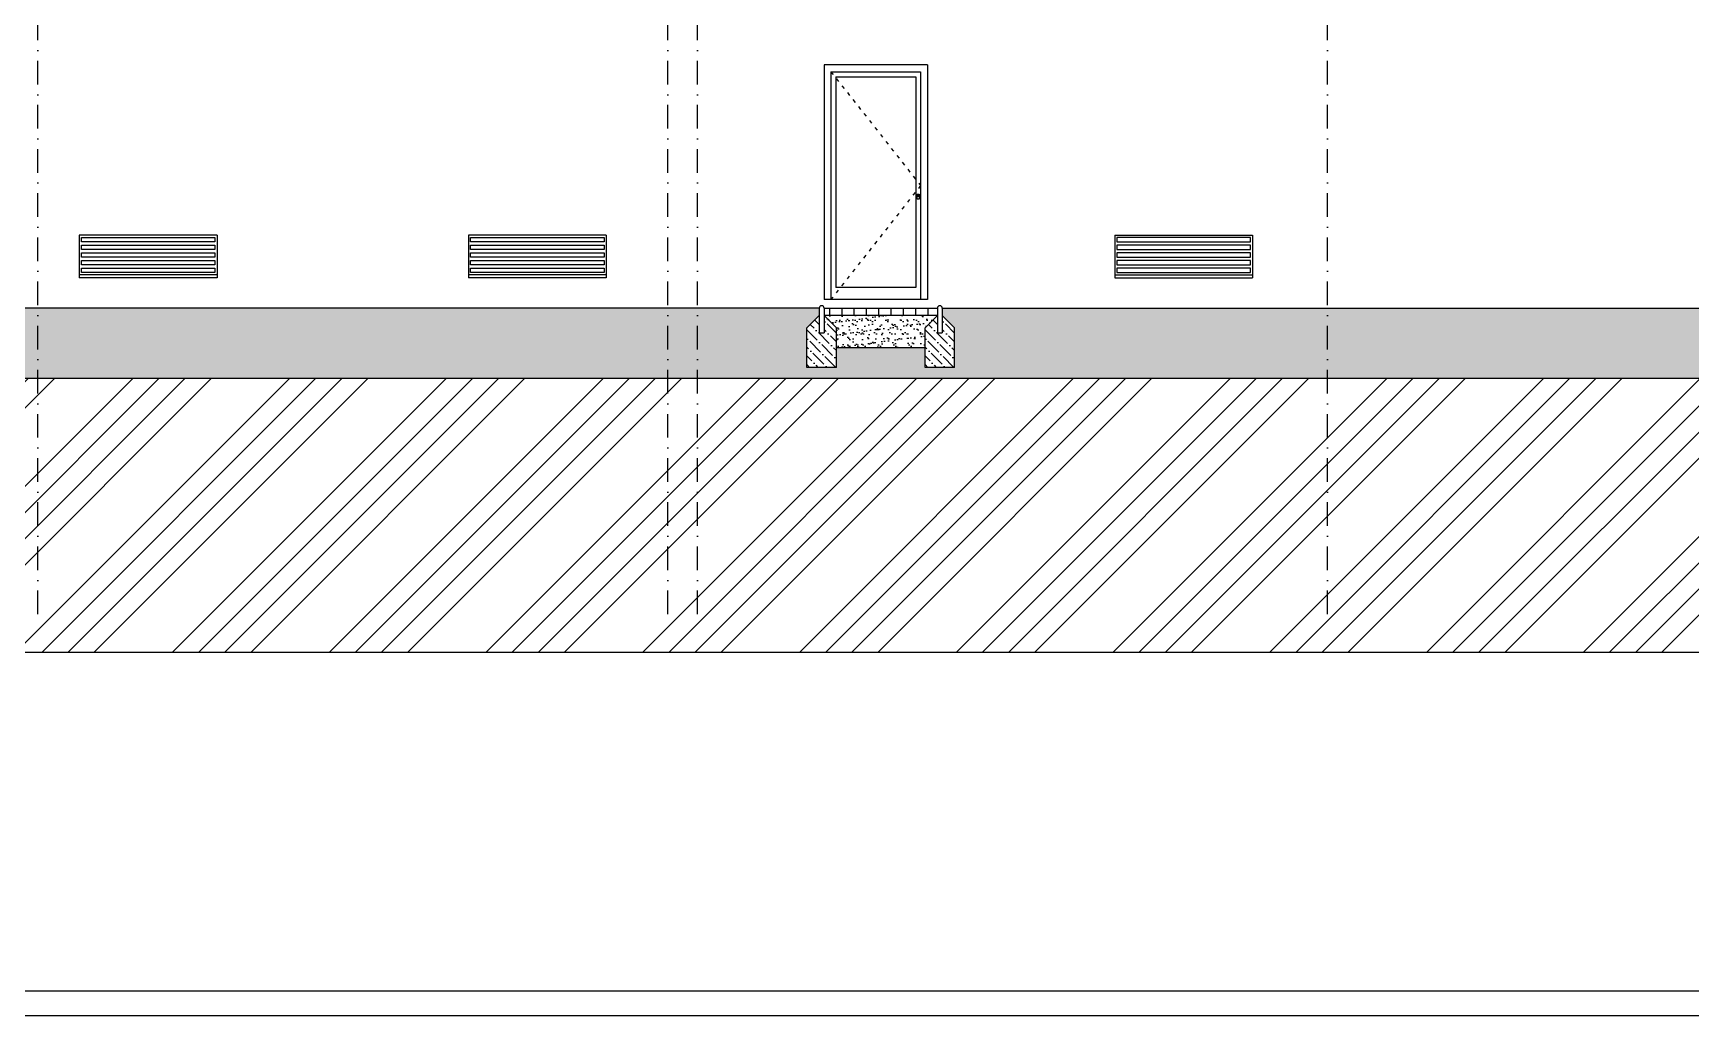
# Model space of a CAD drawing. Extents: x 3792242 to 5145247, y -1546315 to -1031918.
# Drawn here: x 3815863 to 3832688, y -1546315 to -1536342 of the extents above; entities that cross this region are included whole.
import ezdxf

# ---------------------------------------------------------------- set-up
doc = ezdxf.new("R2010")
doc.units = 0
doc.header["$MEASUREMENT"] = 0
doc.linetypes.add('ACAD_ISO03W100', pattern=[30, 12, -18])
doc.linetypes.add('BODKOCIARKOVANA_3', pattern=[5.6, 3, -1.3, 0, -1.3])
doc.layers.get('0').update_dxf_attribs({"linetype": 'CONTINUOUS'})
doc.layers.get('Defpoints').update_dxf_attribs({"color": 61, "linetype": 'CONTINUOUS'})
for name, color, linetype in [('MÚRY', 1, 'CONTINUOUS'), ('OKNÁ', 143, 'CONTINUOUS'), ('osi', 253, 'CONTINUOUS'), ('POZEMOK', 7, 'CONTINUOUS'), ('TENKÁ', 7, 'CONTINUOUS'), ('ŠRAFY', 82, 'CONTINUOUS')]:
    doc.layers.add(name, color=color, linetype=linetype)

msp = doc.modelspace()

# ---------------------------------------------------------------- hatches: boundary and pattern name
at = {"layer": 'ŠRAFY', "ltscale": 0.25}
h = msp.add_hatch(dxfattribs=at)
h.set_pattern_fill('ANSI34', color=256, scale=1500)
h.set_pattern_definition([(45, (42813.2, 0), (-795.49513, 795.49513), []), (45, (43078.4, 0), (-795.49513, 795.49513), []), (45, (43343.5, 0), (-795.49513, 795.49513), []), (45, (43608.7, 0), (-795.49513, 795.49513), [])])
h.paths.add_polyline_path([(3856930.362, -1539703.601), (3856390.193, -1540243.77), (3856390.193, -1541043.77), (3853790.193, -1541043.77), (3853360.193, -1541043.77), (3852652.192, -1541043.77), (3851490.193, -1541043.77), (3848890.193, -1541043.77), (3843835.652, -1541043.77), (3842560.193, -1541043.77), (3841060.193, -1541043.77), (3841060.193, -1540243.77), (3840660.193, -1539843.77), (3810420.193, -1539843.77), (3810420.193, -1540643.77), (3808620.193, -1540643.77), (3808620.193, -1539843.77), (3806456.344, -1539842.618), (3806055.193, -1540243.77), (3806055.193, -1541043.77), (3803655.193, -1541043.77), (3803655.193, -1540243.77), (3802005.193, -1540243.77), (3802005.193, -1541043.77), (3799805.193, -1541043.77), (3795340.193, -1541043.77), (3795340.193, -1540243.77), (3794507.358, -1538801.258), (3794030.863, -1538804.23), (3794030.863, -1542624), (3858687.193, -1542624), (3858687.193, -1539705.358), (3857100.193, -1539703.771)])
h.paths.add_polyline_path([(3806314.535, -1539532.394), (3806820.884, -1539532.394), (3806820.884, -1539732.444), (3806314.535, -1539732.444)], flags=24)
h.paths.add_polyline_path([(3807463.582, -1540068.7), (3807969.93, -1540068.7), (3807969.93, -1540268.749), (3807463.582, -1540268.749)], flags=24)
h.paths.add_polyline_path([(3807462.035, -1539346.395), (3807980.884, -1539346.395), (3807980.884, -1539546.444), (3807462.035, -1539546.444)], flags=24)
h.paths.add_polyline_path([(3803217.693, -1539571.299), (3803217.693, -1539308.701), (3803467.693, -1539308.701), (3803467.693, -1539571.299)], flags=24)
h.paths.add_polyline_path([(3807963.193, -1540387.57), (3807963.193, -1540099.971), (3808213.193, -1540099.971), (3808213.193, -1540387.57)], flags=24)
h.paths.add_polyline_path([(3807963.193, -1539722.57), (3807963.193, -1539434.971), (3808213.193, -1539434.971), (3808213.193, -1539722.57)], flags=24)
h = msp.add_hatch(dxfattribs=at)
h.set_pattern_fill('AR-CONC', color=256, scale=50)
h.set_pattern_definition([(50, (-12142841.75, 590327.22), (358.6300913, -31.3760675), [37.5, -412.5]), (355, (-12142841.75, 590327.22), (-69.375667, 376.096067), [30, -330]), (100.4514445, (-12142811.87, 590324.6), (289.254423, 344.7199955), [31.870096, -350.571056]), (46.1842, (-12142841.75, 590427.22), (533.620665, -82.75964), [56.25, -618.75]), (96.6356355, (-12142797.3, 590420.33), (467.330973, 487.0593), [47.805171, -525.85688]), (351.184164, (-12142841.75, 590427.2), (467.330973, 487.0593), [45, -495]), (21, (-12142791.75, 590402.22), (298.453526, -201.3094453), [37.5, -412.5]), (326, (-12142791.75, 590402.22), (121.657666, 362.5750225), [30, -330]), (71.4514447, (-12142766.9, 590385.45), (420.111188, 161.2655764), [31.870095, -350.571056]), (37.5, (-12142841.75, 590327.22), (6.0799277, 166.4469269), [0, -326, 0, -335, 0, -331.25]), (7.5, (-12142841.75, 590327.22), (131.5347687, 197.205856), [0, -191, 0, -318.5, 0, -126.25]), (327.5, (-12142953.25, 590327.22), (266.9112181, -11.2774359), [0, -125, 0, -390, 0, -517.5]), (317.5, (-12143003.25, 590327.22), (291.5930847, 50.052491), [0, -162.5, 0, -259, 0, -367.5])])
h.paths.add_polyline_path([(3825090.193, -1539133.77), (3825090.193, -1539208.77), (3825215.193, -1539333.77), (3825215.193, -1539733.77), (3824915.193, -1539733.77), (3824915.193, -1539533.77), (3824015.193, -1539533.77), (3824015.193, -1539733.77), (3823715.193, -1539733.77), (3823715.193, -1539333.77), (3823840.193, -1539208.77), (3823840.193, -1539133.77), (3814188.193, -1539133.77), (3810330.193, -1539133.77), (3810330.193, -1539208.77), (3810455.193, -1539333.77), (3810455.193, -1539733.77), (3810155.193, -1539733.77), (3810155.193, -1539433.77), (3810116.172, -1539433.77, -0.143654885), (3810107.213, -1539433.77), (3809880.193, -1539433.77), (3809880.193, -1539843.77), (3810420.193, -1539843.77), (3840660.193, -1539843.77), (3841060.193, -1540243.77), (3841610.193, -1540243.77), (3841610.193, -1539513.77), (3841450.193, -1539513.77), (3841450.193, -1539533.77), (3840475.193, -1539533.77), (3840475.193, -1539733.77), (3840175.193, -1539733.77), (3840175.193, -1539333.77), (3840300.193, -1539208.77), (3840300.193, -1539133.77), (3838423.335, -1539133.77), (3838423.335, -1539208.77), (3838548.335, -1539333.77), (3838548.335, -1539733.77), (3838248.335, -1539733.77), (3838248.335, -1539533.77), (3836906.612, -1539533.77), (3836906.612, -1539733.77), (3836606.612, -1539733.77), (3836606.612, -1539333.77), (3836731.612, -1539208.77), (3836731.612, -1539133.77)])
h = msp.add_hatch(dxfattribs=at)
h.set_pattern_fill('ANSI31', color=256, scale=1000, angle=45)
h.set_pattern_definition([(90, (29197.19, -33883.5), (-125, 8e-15), [])])
h.paths.add_polyline_path([(3825040.193, -1539133.77), (3823890.193, -1539133.77), (3823890.193, -1539203.77), (3825040.193, -1539203.77)])
h = msp.add_hatch(dxfattribs=at)
h.set_pattern_fill('ANSI36', color=256, scale=500, angle=90)
h.set_pattern_definition([(135, (-12096146.175, 589363.88), (-121.53397802, 33.14563037), [156.25, -31.25, 0, -31.25])])
h.paths.add_polyline_path([(3823715.193, -1539333.77), (3823840.193, -1539208.77), (3823840.193, -1539383.77), (3823890.193, -1539383.77), (3823890.193, -1539208.77), (3824015.193, -1539333.77), (3824015.193, -1539733.77), (3823715.193, -1539733.77)])
h = msp.add_hatch(dxfattribs=at)
h.set_pattern_fill('AR-SAND', color=256, scale=50)
h.set_pattern_definition([(37.5, (-91149.81, -33883.5), (-3.1496679, 96.3411885), [0, -76, 0, -85, 0, -81.25]), (7.5, (-91149.81, -33883.5), (88.4888353, 141.1073033), [0, -41, 0, -68.5, 0, -26.25]), (327.5, (-91211.31, -33883.5), (155.7070931, 0.2829527), [0, -25, 0, -90, 0, -117.5]), (317.5, (-91211.31, -33883.5), (150.3063302, 43.8837782), [0, -12.5, 0, -59, 0, -67.5])])
h.paths.add_polyline_path([(3824915.193, -1539333.77), (3825040.193, -1539208.77), (3825040.193, -1539203.77), (3823890.193, -1539203.77), (3823890.193, -1539208.77), (3824015.193, -1539333.77), (3824015.193, -1539533.77), (3824915.193, -1539533.77)])
h = msp.add_hatch(dxfattribs=at)
h.set_pattern_fill('ANSI36', color=256, scale=500, angle=90)
h.set_pattern_definition([(135, (-12094946.175, 589363.88), (-121.53397802, 33.14563037), [156.25, -31.25, 0, -31.25])])
h.paths.add_polyline_path([(3824915.193, -1539333.77), (3825040.193, -1539208.77), (3825040.193, -1539383.77), (3825090.193, -1539383.77), (3825090.193, -1539208.77), (3825215.193, -1539333.77), (3825215.193, -1539733.77), (3824915.193, -1539733.77)])

# ---------------------------------------------------------------- linework, layer by layer
at = {"color": 253}
msp.add_line((3810420.193, -1539843.77), (3840660.193, -1539843.77), dxfattribs=at)
at = {"layer": 'Defpoints'}
msp.add_line((3794030.863, -1542624), (3858687.193, -1542624), dxfattribs=at)
at = {"layer": 'MÚRY'}
for p, q in [((3823840.193, -1539133.77), (3810330.193, -1539133.77)), ((3823890.193, -1539133.77), (3825040.193, -1539133.77)), ((3825090.193, -1539133.77), (3836731.612, -1539133.77))]:
    msp.add_line(p, q, dxfattribs=at)
for centre in [(3823865.193, -1539133.77), (3825065.193, -1539133.77)]:
    msp.add_arc(centre, 25, 0, 180, dxfattribs=at)
at = {"layer": 'OKNÁ', "linetype": 'ACAD_ISO03W100', "ltscale": 3}
for p, q in [((3823960.193, -1536733.77), (3824870.193, -1537888.77)), ((3824870.193, -1537888.77), (3823960.193, -1539043.77))]:
    msp.add_line(p, q, dxfattribs=at)
at = {"layer": 'osi', "linetype": 'BODKOCIARKOVANA_3', "ltscale": 80}
for p, q in [((3815910.193, -1542239.5), (3815910.193, -1519829.5)), ((3822305.193, -1542239.5), (3822305.193, -1519829.5)), ((3822605.193, -1542239.5), (3822605.193, -1519829.5)), ((3829000.193, -1542239.5), (3829000.193, -1519829.5))]:
    msp.add_line(p, q, dxfattribs=at)
at = {"layer": 'POZEMOK', "color": 8}
for points in [[(3824830.693, -1537983.5), (3824850.193, -1537983.5), (3824850.193, -1538000), (3824830.693, -1538000)], [(3824836.193, -1537977), (3824856.193, -1537977), (3824856.193, -1538026.5), (3824836.193, -1538026.5)], [(3816352.193, -1538416.52), (3817708.193, -1538416.52), (3817708.193, -1538459.02), (3816352.193, -1538459.02)], [(3820302.193, -1538416.52), (3821658.193, -1538416.52), (3821658.193, -1538459.02), (3820302.193, -1538459.02)], [(3828218.193, -1538416.52), (3826862.193, -1538416.52), (3826862.193, -1538459.02), (3828218.193, -1538459.02)], [(3816352.193, -1538494.52), (3817708.193, -1538494.52), (3817708.193, -1538537.02), (3816352.193, -1538537.02)], [(3816352.193, -1538572.52), (3817708.193, -1538572.52), (3817708.193, -1538615.02), (3816352.193, -1538615.02)], [(3820302.193, -1538494.52), (3821658.193, -1538494.52), (3821658.193, -1538537.02), (3820302.193, -1538537.02)], [(3820302.193, -1538572.52), (3821658.193, -1538572.52), (3821658.193, -1538615.02), (3820302.193, -1538615.02)], [(3828218.193, -1538494.52), (3826862.193, -1538494.52), (3826862.193, -1538537.02), (3828218.193, -1538537.02)], [(3828218.193, -1538572.52), (3826862.193, -1538572.52), (3826862.193, -1538615.02), (3828218.193, -1538615.02)], [(3816352.193, -1538650.52), (3817708.193, -1538650.52), (3817708.193, -1538693.02), (3816352.193, -1538693.02)], [(3816352.193, -1538728.52), (3817708.193, -1538728.52), (3817708.193, -1538771.02), (3816352.193, -1538771.02)], [(3820302.193, -1538650.52), (3821658.193, -1538650.52), (3821658.193, -1538693.02), (3820302.193, -1538693.02)], [(3820302.193, -1538728.52), (3821658.193, -1538728.52), (3821658.193, -1538771.02), (3820302.193, -1538771.02)], [(3828218.193, -1538650.52), (3826862.193, -1538650.52), (3826862.193, -1538693.02), (3828218.193, -1538693.02)], [(3828218.193, -1538728.52), (3826862.193, -1538728.52), (3826862.193, -1538771.02), (3828218.193, -1538771.02)]]:
    msp.add_lwpolyline(points, close=True, dxfattribs=at)
at = {"layer": 'TENKÁ'}
for p, q in [((3823890.193, -1536663.77), (3823890.193, -1539043.77)), ((3824940.193, -1536663.77), (3823890.193, -1536663.77)), ((3823960.193, -1536733.77), (3824870.193, -1536733.77)), ((3823960.193, -1536733.77), (3823960.193, -1539043.77)), ((3824010.193, -1536783.77), (3824820.193, -1536783.77)), ((3824010.193, -1536783.77), (3824010.193, -1538923.77)), ((3824820.193, -1536783.77), (3824820.193, -1538923.77)), ((3824870.193, -1536733.77), (3824870.193, -1539043.77)), ((3824940.193, -1536663.77), (3824940.193, -1539043.77)), ((3817730.193, -1538393.77), (3816330.193, -1538393.77)), ((3821680.193, -1538393.77), (3820280.193, -1538393.77)), ((3826840.193, -1538393.77), (3828240.193, -1538393.77)), ((3817730.193, -1538793.77), (3816330.193, -1538793.77)), ((3821680.193, -1538793.77), (3820280.193, -1538793.77)), ((3826840.193, -1538793.77), (3828240.193, -1538793.77)), ((3824820.193, -1538923.77), (3824010.193, -1538923.77)), ((3824940.193, -1539043.77), (3823890.193, -1539043.77)), ((3823890.193, -1539203.77), (3825040.193, -1539203.77)), ((3824015.193, -1539533.77), (3824915.193, -1539533.77))]:
    msp.add_line(p, q, dxfattribs=at)
at = {"layer": 'TENKÁ', "ltscale": 5}
for p, q in [((3816330.193, -1538393.77), (3816330.193, -1538823.77)), ((3817730.193, -1538393.77), (3817730.193, -1538823.77)), ((3820280.193, -1538393.77), (3820280.193, -1538823.77)), ((3821680.193, -1538393.77), (3821680.193, -1538823.77)), ((3824010.193, -1538393.77), (3824010.193, -1538823.77)), ((3826840.193, -1538393.77), (3826840.193, -1538823.77)), ((3828240.193, -1538393.77), (3828240.193, -1538823.77))]:
    msp.add_line(p, q, dxfattribs=at)
at = {"layer": 'TENKÁ', "ltscale": 0.25}
for p, q in [((3817730.193, -1538823.77), (3816330.193, -1538823.77)), ((3821680.193, -1538823.77), (3820280.193, -1538823.77)), ((3826840.193, -1538823.77), (3828240.193, -1538823.77)), ((3823840.193, -1539133.77), (3823840.193, -1539383.77)), ((3823840.193, -1539133.77), (3823840.193, -1539383.77)), ((3823890.193, -1539133.77), (3823890.193, -1539383.77)), ((3825040.193, -1539133.77), (3825040.193, -1539383.77)), ((3825040.193, -1539133.77), (3825040.193, -1539383.77)), ((3825040.193, -1539133.77), (3825040.193, -1539383.77)), ((3825090.193, -1539133.77), (3825090.193, -1539383.77)), ((3823715.193, -1539333.77), (3823840.193, -1539208.77)), ((3824015.193, -1539333.77), (3823890.193, -1539208.77)), ((3824915.193, -1539333.77), (3825040.193, -1539208.77)), ((3825215.193, -1539333.77), (3825090.193, -1539208.77)), ((3823715.193, -1539733.77), (3823715.193, -1539333.77)), ((3823840.193, -1539383.77), (3823890.193, -1539383.77)), ((3824015.193, -1539733.77), (3824015.193, -1539333.77)), ((3824915.193, -1539733.77), (3824915.193, -1539333.77)), ((3825040.193, -1539383.77), (3825090.193, -1539383.77)), ((3825215.193, -1539733.77), (3825215.193, -1539333.77)), ((3824015.193, -1539733.77), (3823715.193, -1539733.77)), ((3825215.193, -1539733.77), (3824915.193, -1539733.77))]:
    msp.add_line(p, q, dxfattribs=at)
at = {"layer": 'TENKÁ', "color": 7}
for p, q in [((3869187.193, -1546064.833), (3793780.863, -1546064.833)), ((3869437.193, -1546314.833), (3793530.863, -1546314.833))]:
    msp.add_line(p, q, dxfattribs=at)

doc.saveas('drawing.dxf')
